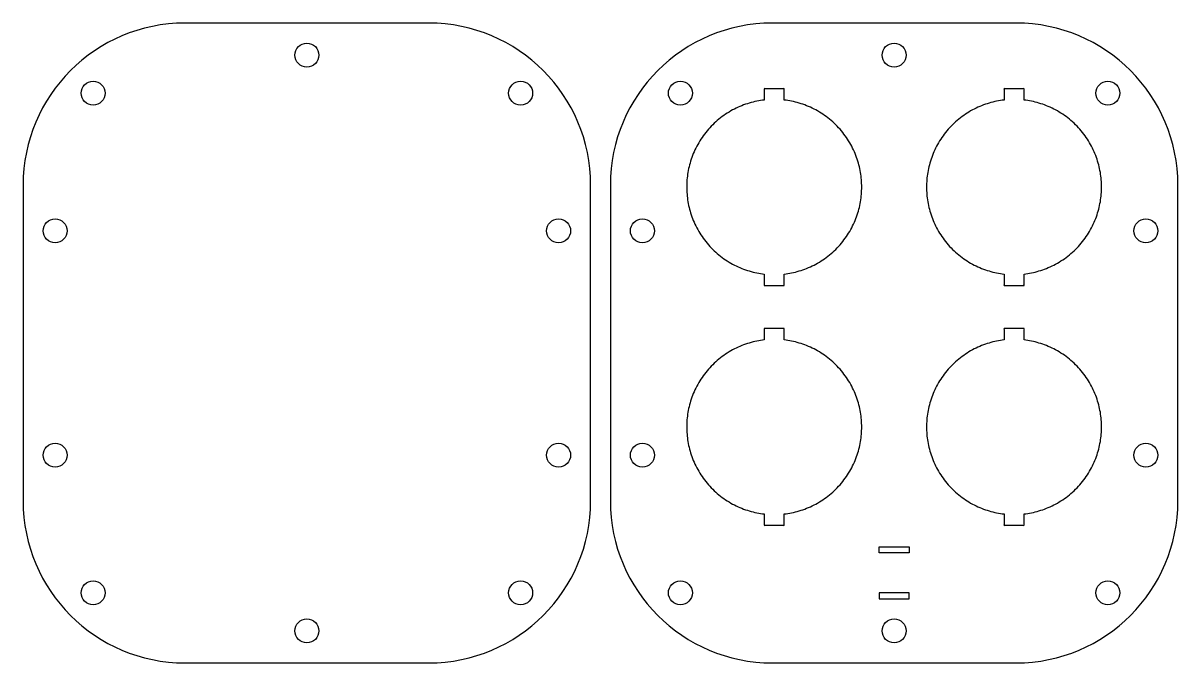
# Model space of a CAD drawing. Header units: millimetres. Extents: x 1346 to 1923, y -705 to -385.
import ezdxf

# ---------------------------------------------------------------- set-up
doc = ezdxf.new("R2010")
doc.units = ezdxf.units.MM
doc.header["$MEASUREMENT"] = 0
doc.layers.add('Default', color=18, linetype='Continuous', true_color=0x000000)

msp = doc.modelspace()

# ---------------------------------------------------------------- linework, layer by layer
at = {"layer": 'Default'}
for p, q in [((1548.58, -384.72), (1426.58, -384.72)), ((1842.45, -384.72), (1720.45, -384.72)), ((1345.58, -465.72), (1345.58, -623.72)), ((1629.58, -623.72), (1629.58, -465.72)), ((1639.45, -465.72), (1639.45, -623.72)), ((1923.45, -623.72), (1923.45, -465.72)), ((1426.58, -704.72), (1548.58, -704.72)), ((1720.45, -704.72), (1842.45, -704.72))]:
    msp.add_line(p, q, dxfattribs=at)
for points in [[(1781.45, -646.72), (1788.95, -646.72), (1788.95, -649.72), (1773.95, -649.72), (1773.95, -646.72)], [(1781.45, -672.72), (1788.95, -672.72), (1788.95, -669.72), (1773.95, -669.72), (1773.95, -672.72)]]:
    msp.add_lwpolyline(points, close=True, dxfattribs=at)
for centre in [(1487.58, -400.72), (1781.45, -400.72), (1380.62, -419.75), (1594.55, -419.75), (1674.49, -419.75), (1888.41, -419.75), (1361.62, -488.62), (1613.55, -488.62), (1655.48, -488.62), (1907.42, -488.62), (1361.62, -600.81), (1613.55, -600.81), (1655.48, -600.81), (1907.42, -600.81), (1380.62, -669.68), (1594.55, -669.68), (1674.49, -669.68), (1888.41, -669.68), (1487.58, -688.72), (1781.45, -688.72)]:
    msp.add_circle(centre, 6, dxfattribs=at)
for centre, start, end in [((1426.58, -465.72), 90, 180), ((1548.58, -465.72), 0, 90), ((1720.45, -465.72), 90, 180), ((1842.45, -465.72), 0, 90), ((1426.58, -623.72), 180, 270), ((1548.58, -623.72), 270, 360), ((1720.45, -623.72), 180, 270), ((1842.45, -623.72), 270, 360)]:
    msp.add_arc(centre, 81, start, end, dxfattribs=at)
for points, knots in [([(1726.44, -423.2), (1726.44, -420.37), (1726.44, -417.53), (1721.45, -417.53), (1716.46, -417.53), (1716.46, -420.37), (1716.46, -423.2)], [361.644216, 361.644216, 361.644216, 367.31572, 367.31572, 377.299419, 377.299419, 382.970923, 382.970923, 382.970923]), ([(1846.44, -423.2), (1846.44, -420.37), (1846.44, -417.53), (1841.45, -417.53), (1836.46, -417.53), (1836.46, -420.37), (1836.46, -423.2)], [361.644216, 361.644216, 361.644216, 367.31572, 367.31572, 377.299419, 377.299419, 382.970923, 382.970923, 382.970923]), ([(1716.46, -510.23), (1716.46, -513.07), (1716.46, -515.9), (1721.45, -515.9), (1726.44, -515.9), (1726.44, -513.07), (1726.44, -510.23)], [521.888513, 521.888513, 521.888513, 527.560017, 527.560017, 537.543716, 537.543716, 543.21522, 543.21522, 543.21522]), ([(1836.46, -510.23), (1836.46, -513.07), (1836.46, -515.9), (1841.45, -515.9), (1846.44, -515.9), (1846.44, -513.07), (1846.44, -510.23)], [521.888513, 521.888513, 521.888513, 527.560017, 527.560017, 537.543716, 537.543716, 543.21522, 543.21522, 543.21522]), ([(1726.44, -543.2), (1726.44, -540.37), (1726.44, -537.53), (1721.45, -537.53), (1716.46, -537.53), (1716.46, -540.37), (1716.46, -543.2)], [361.644216, 361.644216, 361.644216, 367.31572, 367.31572, 377.299419, 377.299419, 382.970923, 382.970923, 382.970923]), ([(1846.44, -543.2), (1846.44, -540.37), (1846.44, -537.53), (1841.45, -537.53), (1836.46, -537.53), (1836.46, -540.37), (1836.46, -543.2)], [361.644216, 361.644216, 361.644216, 367.31572, 367.31572, 377.299419, 377.299419, 382.970923, 382.970923, 382.970923]), ([(1716.46, -630.23), (1716.46, -633.07), (1716.46, -635.9), (1721.45, -635.9), (1726.44, -635.9), (1726.44, -633.07), (1726.44, -630.23)], [521.888513, 521.888513, 521.888513, 527.560017, 527.560017, 537.543716, 537.543716, 543.21522, 543.21522, 543.21522]), ([(1836.46, -630.23), (1836.46, -633.07), (1836.46, -635.9), (1841.45, -635.9), (1846.44, -635.9), (1846.44, -633.07), (1846.44, -630.23)], [521.888513, 521.888513, 521.888513, 527.560017, 527.560017, 537.543716, 537.543716, 543.21522, 543.21522, 543.21522])]:
    msp.add_open_spline(points, degree=2, knots=knots, dxfattribs=at)
for points in [[(1716.46, -423.2), (1677.65, -427.65), (1677.65, -466.72), (1677.65, -505.78), (1716.46, -510.23)], [(1836.46, -423.2), (1797.65, -427.65), (1797.65, -466.72), (1797.65, -505.78), (1836.46, -510.23)], [(1716.46, -543.2), (1677.65, -547.65), (1677.65, -586.72), (1677.65, -625.78), (1716.46, -630.23)], [(1836.46, -543.2), (1797.65, -547.65), (1797.65, -586.72), (1797.65, -625.78), (1836.46, -630.23)]]:
    msp.add_rational_spline(points, [0.957387827469, 0.73023996383, 1, 0.73023996383, 0.957387827469], degree=2, knots=[74.234869, 74.234869, 74.234869, 137.601758, 137.601758, 200.968647, 200.968647, 200.968647], dxfattribs=at)
for points, weights in [([(1765.25, -466.72), (1765.25, -427.65), (1726.44, -423.2)], [1, 0.73023996383, 0.95738782747]), ([(1885.25, -466.72), (1885.25, -427.65), (1846.44, -423.2)], [1, 0.73023996383, 0.95738782747]), ([(1726.44, -510.23), (1765.25, -505.78), (1765.25, -466.72)], [0.957387827469, 0.73023996383, 1]), ([(1846.44, -510.23), (1885.25, -505.78), (1885.25, -466.72)], [0.957387827469, 0.73023996383, 1]), ([(1765.25, -586.72), (1765.25, -547.65), (1726.44, -543.2)], [1, 0.73023996383, 0.95738782747]), ([(1885.25, -586.72), (1885.25, -547.65), (1846.44, -543.2)], [1, 0.73023996383, 0.95738782747]), ([(1726.44, -630.23), (1765.25, -625.78), (1765.25, -586.72)], [0.957387827469, 0.73023996383, 1]), ([(1846.44, -630.23), (1885.25, -625.78), (1885.25, -586.72)], [0.957387827469, 0.73023996383, 1])]:
    msp.add_rational_spline(points, weights, degree=2, dxfattribs=at)

doc.saveas('drawing.dxf')
